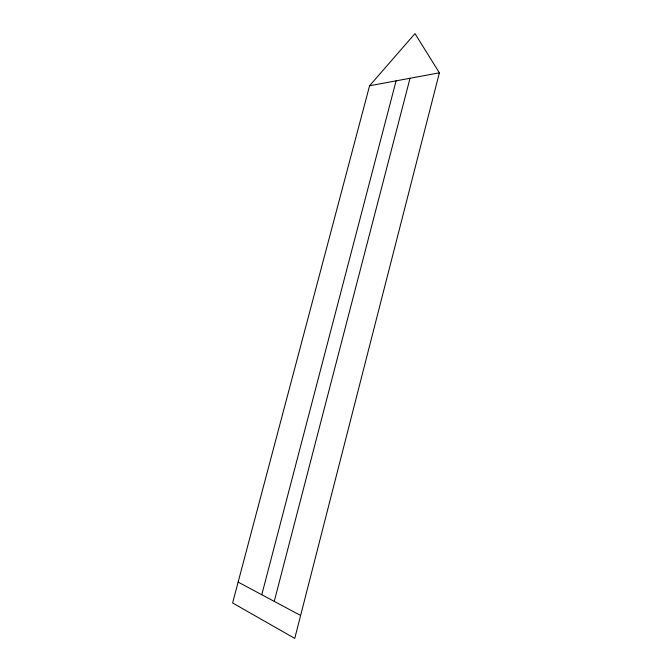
<?xml version="1.0" encoding="UTF-8"?>
<svg xmlns="http://www.w3.org/2000/svg" width="672" height="672" viewBox="0 0 672 672"><rect width="100%" height="100%" fill="white"/><g stroke="black" fill="none" stroke-linecap="round" stroke-linejoin="round"><path stroke-width="1.01" d="M439.387 72.828L294.756 638.4L232.613 602.952L369.583 85.764L414.977 33.6L439.387 72.828L369.583 85.764M274.252 601.39L410.029 78.271M261.778 594.728L396.094 80.85M238.132 582.103L300.619 615.468"/></g></svg>
